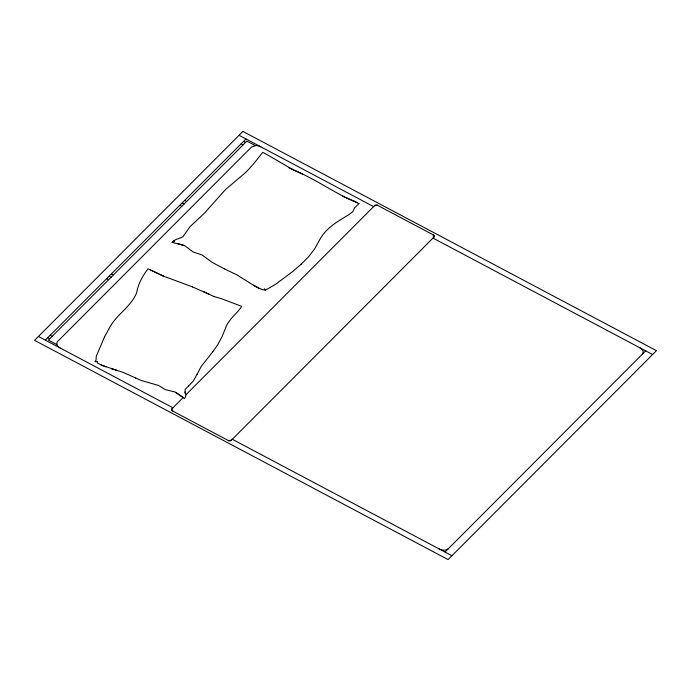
<?xml version="1.0" encoding="UTF-8"?>
<svg xmlns="http://www.w3.org/2000/svg" width="691" height="691" viewBox="0 0 691 691"><rect width="100%" height="100%" fill="white"/><g stroke="black" fill="none" stroke-linecap="round" stroke-linejoin="round"><path stroke-width="1.04" d="M188.608 385.967L185.197 389.353L184.998 392.851L185.879 394.846L374.928 205.287A1.857 1.157 15.7 0 1 377.39 205.244L433.585 235.035A1.857 1.157 15.7 0 1 434.285 236.763L230.993 440.599A1.857 1.157 15.7 0 1 228.531 440.642L172.335 410.851A1.857 1.157 15.7 0 1 171.636 409.132L183.158 397.575L177.432 393.455L174.909 391.978L165.279 389.577L158.576 385.466L141.24 380.491L123.464 372.544L101.897 365.289L97.448 363.025L97.129 361.479L95.341 361.583M642.362 354.172L643.217 352.099A6.953 4.327 15.7 0 0 639.728 347.711M163.128 275.977L148.004 268.842C142.605 275.977 138.209 283.595 136.628 292.82C130.72 307.391 115.414 315.053 108.729 329.27L108.668 329.357M104.471 336.983L96.274 356.323L96.066 359.976L95.064 361.626L97.155 361.548M197.142 374.194L201.262 366.368L212.75 351.831M104.427 337.078L108.729 329.27M197.194 374.107L193.255 381.095L188.531 386.044M374.487 205.737L377.39 205.244M231.433 440.158L228.531 440.642M212.785 351.788L217.959 344.394L222.191 336.413L225.43 328.363C228.384 319.216 236.737 314.172 241.738 306.363L222.113 298.935L213.89 296.499M117.366 370.54L111.458 368.752M135.168 377.752L135.652 377.813L135.099 377.727M294.478 170.427L294.496 170.409C316.867 179.72 336.405 194.508 358.914 203.491M225.516 189.507L204.674 212.949L190.025 226.674L182.985 236.711C179.427 238.853 174.806 238.836 172.128 242.403L183.685 245.4M347.158 198.196L354.846 201.409M45.33 340.145L245.979 138.951M301.146 264.238L293.019 271.278L278.767 281.945C274.638 285.478 269.473 287.439 265.189 290.436L264.523 289.123M301.19 264.204L308.678 256.689L314.828 248.596L319.717 239.708C325.953 227.97 337.83 221.31 348.834 214.676L352.816 211.653L354.578 207.844L358.992 203.534M172.335 410.851L172.759 410.437L171.878 409.599L172.076 408.692M433.585 235.035L433.162 235.458L434.043 236.296L433.844 237.203M445.021 552.049L645.67 350.855M224.169 268.73L236.814 274.819L253.606 285.297M225.43 189.584L242.014 175.574C250.142 168.915 256.257 160.381 262.744 152.357C273.541 158.023 283.889 164.769 294.496 170.409M181.69 244.7L177.682 243.569M172.059 242.386L174.486 241.116L173.199 241.401M448.329 548.732L445.876 549.967A6.953 4.327 15.7 0 1 439.087 548.896M192.547 286.92L163.283 276.055M105.956 366.835L101.111 364.952M192.392 286.86L209.166 294.323M150.051 269.689L163.206 276.02M342.71 196.184L347.184 198.205M257.976 287.724L263.28 289.97L264.601 289.071L265.189 290.436M214.003 296.534L203.715 291.619M288.959 167.818L302.701 174.097M224.307 268.799L212.318 262.468L201.997 254.944L193.23 251.99L184.868 245.815L181.647 244.692M357.437 202.731L354.708 201.34M258.071 287.758L253.554 285.271L258.788 288.121M239.051 135.281L373.598 206.618M432.963 238.084L652.589 354.535M255.333 145.602L246.851 141.111L48.413 340.084L56.895 344.576M243.552 141.387L245.53 142.432M241.124 143.814L243.102 144.868M184.678 200.416L186.665 201.461M182.26 202.852L184.238 203.897M179.833 205.279L181.811 206.333M111.484 273.817L113.462 274.863M109.057 276.245L111.035 277.298M106.63 278.68L108.608 279.725M50.184 335.273L52.162 336.327M47.757 337.709L49.735 338.754M38.411 336.465L172.957 407.802M232.314 439.277L451.949 555.719M175.523 392.341L183.158 397.575M183.21 397.61L184.523 398.629L185.68 396.47L185.957 394.198L185.015 391.935M60.177 348.005A6.953 4.327 15.7 0 1 56.947 344.809L56.895 342.511L57.543 341.544L251.576 146.993L255.653 145.568A6.953 4.327 15.7 0 1 260.818 146.82M242.912 131.411L34.55 340.335L448.088 559.589L656.45 350.665L242.912 131.411"/></g></svg>
